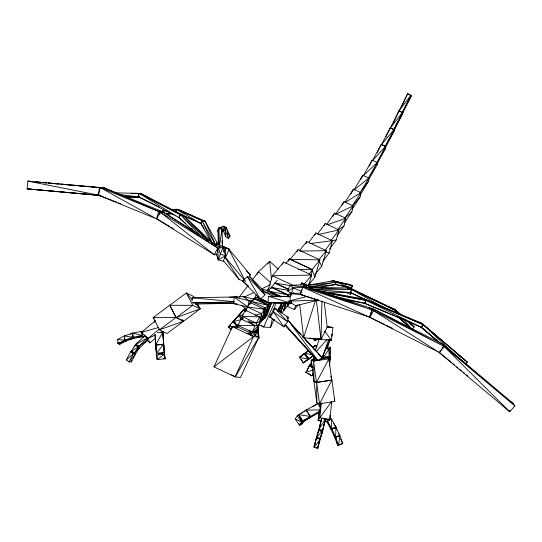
<?xml version="1.0" encoding="UTF-8"?>
<svg xmlns="http://www.w3.org/2000/svg" width="542" height="542" viewBox="0 0 542 542"><rect width="100%" height="100%" fill="white"/><g stroke="black" fill="none" stroke-linecap="round" stroke-linejoin="round"><path stroke-width="0.81" d="M377.185 164.788L377.198 162.559L372.158 160.208L363.181 175.906L377.198 162.559L368.214 178.257L377.185 164.788L368.201 180.479L368.56 178.84M142.356 333.391L142.722 336.643L133.136 337.171L142.255 335.444L141.794 331.379L132.682 333.1L133.61 338.364L142.722 336.643L142.261 333.296M329.976 415.145L329.942 419.325L325.22 419.84M255.438 332.009L257.626 331.365L258.446 326.63L258.385 332.442L257.626 331.365L257.674 327.212M291.698 303.025L268.209 302.748L268.29 296.271L290.146 296.386L290.099 299.624M291.725 302.917L290.058 302.863L290.078 301.244M218.548 244.618L218.799 228.148L222.01 229.171L222.572 246.61M321.955 300.837L320.993 339.692L303.615 337.686L299.733 304.597M322.266 288.168L322.307 286.481M336.514 429.61L335.308 427.442L336.04 427.225L335.586 437.326L334.854 437.543L331.169 429.393L336.04 427.225L339.726 435.382L335.586 437.326L331.9 429.176L334.854 437.543L339.726 435.382L338.52 433.214M160.1 213.595L160.168 212.091L163.318 212.091L220.838 247.965L217.694 247.958L160.168 212.091L156.713 218.853L214.232 254.726L217.376 254.733M217.484 252.47L217.694 247.958L163.318 212.091M286.339 302.49L284.008 310.37L287.734 305.871L287.951 302.646M288.324 297.009L288.432 295.397L290.559 292.829M362.666 176.78L362.794 175.235L368.845 178.061L368.587 181.15L360.064 195.364M191.943 301.122L192.268 297.761L237.213 296.914L229.72 297.287M309.672 366.365L309.834 364.732L311.535 361.846M321.257 421.1L318.14 420.619L319.021 411.663M319.509 406.778L319.827 403.526M321.264 403.106L319.814 417.753L318.14 420.619L321.284 420.274M33.015 181.773L27.927 181.123L98.617 195.167L27.1 188.853L100.338 195.506L27.1 188.853L27.927 181.123L99.437 187.437L98.617 195.167L100.792 195.438M281.691 312.93L283.717 310.708L284.76 302.314M338.892 435.348L339.82 435.626L338.56 445.456L337.632 445.178L334.753 437.299L336.135 436.649M323.222 358.472L323.547 356.128L323.588 357.774M328.737 359.895L329.163 356.765L325.153 356.311M329.394 365.836L330.573 357.239L329.163 356.765L327.592 358.608M347.768 288.439L347.984 286.874L347.998 288.405M350.552 292.687L350.335 294.252L347.124 293.127M351.548 289.469L352.083 285.559L348.872 284.442M219.517 245.587L222.01 229.171M274.984 308.147L288.256 317.436L287.585 321.806L283.832 326.88L269.896 317.124L270.343 314.211M274.211 308.412L273.656 312.057L269.896 317.124L271.434 317.693M252.89 300.336L248.941 300.641L234.361 297.226L247.938 306.989L233.358 303.567L234.361 297.226L243.053 296.562L253.588 299.028M248.067 306.196L248.941 300.641L243.053 296.562M132.241 351.677L130.669 351.697L126.313 359.929L129.037 361.941L131.388 361.921L131.638 360.342M132.77 353.248L133.02 351.67M352.158 209.347L360.071 197.051L360.789 192.627L353.418 189.185L345.058 202.166M318.14 420.619L321.033 403.173M175.859 211.644L176.265 209.246L179.585 209.991L204.978 221.129L201.793 220.404L176.401 209.266L175.791 211.631M245.038 311.819L245.336 310.2L259.598 316.901L260.898 321.243L257.667 327.449L256.359 323.107L259.598 316.901L242.098 316.406L242.972 319.306M318.581 431.479L321.636 418.363L318.581 431.479L321.047 421.283M325.322 419.203L322.266 432.32L325.322 419.203L318.974 429.339L322.659 430.179L324.922 421.344M263.595 318.791L268.175 305.383L251.339 301.345L265.621 307.985L261.041 321.386L263.595 318.791L265.621 307.985L268.175 305.383L253.893 298.744L251.339 301.345L250.804 302.917M280.228 312.632L282.179 302.355M350.654 292.673L350.335 294.252L351.006 292.423M351.291 289.509L352.083 285.559L351.196 287.998L348.621 287.097M344.604 222.545L351.86 211.875L353.079 205.926L344.034 201.692L335.871 213.697M259.171 324.915L263.703 327.016L270.472 327.503L272.375 318.405M274.286 309.299L275.675 302.68M336.961 236.014L344.055 225.858L345.749 218.257L334.61 213.053L326.569 224.571M246.346 310.837L247.26 306.962L250.329 302.605L264.604 309.272L262.05 320.126L258.981 324.482L261.529 313.628L264.604 309.272L247.26 306.962L261.529 313.628L262.05 320.126M249.964 304.157L250.329 302.605L249.767 304.13M316.237 447.496L317.714 448.322L320.187 438.105L320.22 439.23L317.714 448.322L314.055 447.38L316.535 437.17L314.055 447.38L320.22 439.23L317.273 437.584M277.911 311.162L278.69 307.978M377.286 162.702L376.893 164.294L385.708 147.946L385.565 146.326L381.263 144.355L372.449 160.703L385.565 146.326L376.758 162.668L385.708 147.946M329.577 249.096L336.419 239.774L338.885 229.903L325.22 223.521L317.402 234.178M183.277 215.797L200.974 223.561L201.793 220.404L179.585 209.991M322.91 261.291L329.184 252.958L332.382 240.709L315.837 232.979L308.601 242.592M342.463 299.313L364.874 303.364L365.694 300.295L364.59 299.116L313.947 289.963M288.981 260.458L289.414 258.866L312.571 269.686L310.837 276.068M394.115 130.534L402.733 113.319L402.401 112.451L398.946 110.873L390.321 128.088L393.777 129.66L394.115 130.534L394.976 127.397M317.89 446.445L320.187 438.105M402.659 113.244L411.263 95.981L410.924 95.182L407.625 93.678L399.02 110.947L402.32 112.451L402.659 113.244L403.099 111.679M288.723 302.646L287.829 305.749L290.194 302.822M290.505 296.447L291.393 293.344M156.563 218.866L158.698 211.461L163.46 212.085L105.019 188.23L100.256 187.613L98.122 195.018L156.563 218.866L100.256 187.613L158.698 211.461L159.748 214.673M314.949 277.05L319.929 259.869L298.039 249.645L290.16 259.347L312.043 269.57L314.949 277.05L309.164 284.164M267.938 291.027L272.389 275.77L283.588 262.084L311.684 275.058L309.109 283.893M264.882 318.35L270.77 303.879L254.544 298.222L268.832 304.834L262.945 319.313L264.882 318.35L268.832 304.834L270.77 303.879L256.481 297.26L254.544 298.222L253.92 299.746M286.799 306.122L294.394 309.624L295.566 305.613M287.965 296.975L288.432 295.397L271.312 287.49L275.038 282.999L288.439 289.184M287.734 305.871L288.669 302.721M290.526 296.413L291.23 294.055M306.386 243.134L306.84 241.59L326.331 250.695L321.779 266.136L315.004 274.354M317.138 436.391L317.808 434.176M318.262 432.706L318.696 430.091L316.453 437.455L318.859 438.512M322.314 431.168L316.453 437.455L320.071 438.539L322.314 431.168L318.696 430.091L316.691 437.861L320.302 438.939L322.544 431.567L320.281 430.761M324.346 292.111L350.518 292.511L351.433 289.604L349.549 287.985L309.868 287.382M231.576 329.035L232.342 326.63L237.667 327.246M303.615 337.686L315.376 300.735M329.163 361.67L330.573 357.239M314.021 446.262L316.569 438.295L320.22 439.23M280.919 312.26L283.927 302.87M283.717 310.708L286.217 302.883M288.222 296.623L288.723 295.058L271.603 287.158L268.06 291.054L280.715 296.901M369.224 307.985L372.523 308.696L369.651 317.185L300.315 294.469L303.188 285.98L372.523 308.696L371.582 311.609M126.15 340.965L117.987 343.587L117.533 339.522L124.646 340.112L126.15 340.965L119.497 344.441L117.987 343.587L118.515 341.982M245.811 311.155L246.325 309.584M318.784 300.153L300.315 294.469L301.88 289.841M300.844 293.1L291.264 293.581L287.822 291.156L289.807 285.397L303.371 284.713L306.813 287.138L289.807 285.397L293.249 287.822L301.745 291.549M303.622 287.301L293.249 287.822L291.264 293.581L293.601 292.863M318.615 287.578L335.207 284.658L336.026 282.287L333.574 280.702L306.196 285.519M266.725 316.406L271.142 303.798L256.847 297.199L258.229 297.551M278.744 311.745L282.05 302.348M280.607 312.653L284.191 302.477M335.451 284.509L336.352 281.969L351.995 285.512L351.094 288.046L335.451 284.509L344.129 286.169M179.117 217.64L180.201 214.585L142.16 194.192L139.24 193.508L138.156 196.563L179.117 217.64L139.24 193.508L180.201 214.585L183.121 215.269L142.16 194.192M320.071 438.539L322.544 431.567M315.288 350.295L319.502 338.642M323.791 356.44L321.995 358.106L328.737 339.461M327.476 347.334L330.003 340.342M331.413 336.46L332.253 334.129L331.589 335.674M222.958 247.565L218.182 259.842L223.223 261.312L225.506 255.688L222.958 247.565L217.911 246.095M278.839 311.338L282.125 302.802M289.895 296.718L291.047 293.723L294.265 292.91M218.351 244.591L217.898 230.479L218.799 228.148L219.361 245.58M236.827 328.438L237.437 326.867L239.3 325.505M251.068 335.173L251.684 333.601L256.637 329.956L254.489 335.457M307.321 370.701L309.279 365.694L310.281 365.322M300.315 294.469L300.824 293.256M372.523 308.696L369.651 317.185L302.68 287.192L372.015 309.909L303.188 285.98M210.865 241.495L200.791 223.372L201.976 220.587L205.161 221.312L218.053 244.503M321.995 358.106L329.936 339.543M134.477 347.036L135.425 344.861L139.545 347.652L135.27 354.082L131.15 351.291L135.425 344.861L136.543 345.674M270.946 288.656L271.603 287.158M238.033 325.444L255.119 325.695L258.886 324.895L256.048 331.379L252.281 332.178L238.033 325.444L240.872 318.96L243.134 318.486M250.316 330.762L252.281 332.178L255.119 325.695L247.918 320.518M254.469 298.595L256.176 294.74M274.659 302.341L263.703 327.016L261.698 325.62M270.472 327.503L273.893 319.794M278.005 310.539L281.427 302.836M253.216 300.268L253.893 298.744M215.967 245.174L216.604 243.751L218.833 244.645M223.575 251.983L225.479 247.721L229.191 249.212L226.021 256.312M442.76 344.272L514.9 406.005L444.332 346.704L509.676 411.696L514.9 406.005L513.328 403.573L442.76 344.272L444.332 346.704L439.108 352.395L509.676 411.696L510.34 410.219M264.516 318.418L271.142 303.798M213.982 366.893L232.342 326.63L253.52 336.609L258.846 337.226L240.485 377.496L235.16 376.873L213.982 366.893L253.52 336.609L248.473 333.628M231.556 374.746L235.16 376.873L253.52 336.609M393.424 122.926L398.946 110.873M402.117 105.717L407.625 93.678L410.05 95.216M288.371 261.136L289.414 258.866L285.871 263.439M269.896 317.124L273.981 308.412M284.509 325.424L283.832 326.88L273.656 312.057L287.585 321.806L274.902 308.296M287.572 318.886L288.256 317.436L286.65 317.009M385.965 136.869L390.206 127.858L393.98 129.585L394.237 130.764L385.498 147.607M300.729 285.045L301.731 282.931L310.6 286.86M309.468 288.351L310.139 286.948L312.355 287.931M296.969 251.881L298.039 249.645M377.286 152.593L381.263 144.355M321.237 287.87L321.962 286.379M314.733 235.221L315.837 232.979M312.571 360.457L313.662 358.242L316.399 359.692M305.715 243.853L306.84 241.59L299.55 250.438M282.457 264.34L283.588 262.084M369.163 166.184L372.158 160.208M364.637 303.303L366.094 300.424L364.834 299.177L421.595 323.228L422.855 324.475L421.398 327.354L364.637 303.303L390.43 313.906M324.109 225.716L325.22 223.521M217.694 247.958L214.232 254.726L160.168 212.091M360.491 179.741L362.794 175.235L353.845 190.161L368.845 178.061L359.895 192.986L368.587 181.15M332.72 216.719L334.61 213.053M313.561 374.122L312.856 375.484L311.853 375.857L305.756 372.51L309.279 365.694L312.666 367.551M308.669 373.526L311.853 375.857L312.91 373.811M394.237 130.764L385.247 146.428L381.466 144.7L390.206 127.858M385.247 146.428L393.98 129.585L381.466 144.7M245.336 310.2L242.098 316.406L256.359 323.107L260.898 321.243M321.901 403.113L319.556 403.736L331.9 380.098L316.65 382.428L313.913 381.405L316.819 402.72L319.556 403.736L334.807 401.412L331.9 380.098M350.755 194.246L353.418 189.185M342.063 205.418L344.034 201.692M133.149 352.347L133.4 353.702L129.037 361.941L135.751 353.682L133.4 353.702L130.669 351.697M131.388 361.921L135.751 353.682M411.263 95.981L402.32 112.451L410.924 95.182L399.02 110.947M161.252 332.476L162.769 332.043L163.874 345.667L163.589 344.245L155.71 344.976L162.769 332.043L157.255 332.558M194.768 232.328L178.962 217.518L180.472 214.767L183.277 215.391L214.293 244.442M217.823 230.181L219.117 227.823L223.548 226.183L226.522 227.836L225.228 230.194L222.274 231.285M402.733 113.319L393.777 129.66L402.401 112.451L390.321 128.088M314.651 359.556L313.296 358.811L314.441 356.738M321.67 358.025L322.436 356.643M322.314 358.425L323.079 357.043L322.151 358.323M439.657 352.734L443.471 346.101L442.218 343.94L372.368 308.547L369.807 317.334L439.657 352.734L373.628 310.708L372.368 308.547L443.471 346.101L373.628 310.708L369.807 317.334L385.05 324.719M256.854 274.57L258.52 271.711L269.659 261.312L278.236 269.103M328.161 420.897L331.44 418.959L335.898 426.947L331.765 428.898L327.307 420.904L331.311 429.671L331.765 428.898L331.44 418.959L327.307 420.904L326.853 421.676L331.311 429.671L332.693 429.02M335.451 427.719L335.898 426.947L333.669 423.668M312.388 360.403L313.662 358.242M235.16 376.873L258.846 337.226L254.306 335.085M306.25 356.169L304.482 353.716L308.635 350.518M307.138 357.395L308.459 359.238L313.249 355.606M299.164 423.803L299.489 425.287L301.501 422.035L304.076 420.904L302.07 424.162L299.489 425.287L295.275 418.973L297.287 415.721L299.218 414.874M311.853 375.857L313.086 373.892M369.779 301.765L350.105 292.423L351.846 289.699L349.969 288.08L394.617 309.286L396.5 310.905L395.626 312.267L396.71 311.047L400.45 314.448M352.429 205.614L360.789 192.627L345.322 202.41M326.792 347.876L328.886 349.034L329.157 357.842L330.342 347.341L330.613 356.148L329.157 357.842L323.506 357.225L330.342 347.341L327.117 346.988M133.468 352.896L132.268 352.104L134.152 353.269L138.427 346.839L137.173 346.06M344.922 217.931L353.079 205.926L335.417 214.368M337.707 229.774L345.749 218.257L327.666 224.686M225.011 230.079L228.528 238.351L226.529 227.938L230.045 236.21L228.528 238.351L225.763 236.712L225.011 230.079L226.529 227.938L223.765 226.299M248.446 277.579L250.377 274.943L228.616 248.812L224.632 247.592M331.06 240.56L338.885 229.903L318.54 234.476M252.193 335.918L256.637 329.956M325.146 250.323L332.382 240.709L310.112 243.554M241.515 318.886L238.209 315.864L245.241 308.059L246.339 309.062M239.103 297.321L247.789 285.864M252.389 279.801L258.52 271.711L270.77 282.849M267.619 264.008L269.659 261.312L271.562 279.767M266.881 290.702L268.927 288.005M154.423 322.226L155.432 320.905M309.021 274.259L312.571 269.686L298.208 269.516M288.337 289.299L274.943 283.114L277.308 280.187M254.537 336.006L258.338 331.677L259.184 338.14L258.52 338.587L257.674 332.131L255.451 332.199M312.043 269.57L319.929 259.869L290.16 259.347M163.867 345.552L164.185 352.551L156.306 353.282L155.717 345.085L163.596 344.353L164.456 353.757L163.596 344.353L156.306 353.282L156.577 354.488L156.462 352.849M304.218 284.184L311.684 275.058L272.389 275.77L292.89 285.234M294.394 309.624L298.127 305.065M119.497 344.441L120.527 343.181M143.237 337.68L144.761 335.823L146.442 337.117M318.52 260.18L326.331 250.695L299.855 251.061M231.055 329.502L228.284 326.995L230.404 324.8M231.434 323.574L233.555 321.379L235.77 323.384M239.957 314.299L245.241 308.059L246.237 310.153M233.419 321.535L239.225 315.078L233.114 321.575L237.545 325.573L238.907 324.367M439.338 342.652L421.29 327.3L423.424 324.827L421.703 323.289L467.265 362.11L465.659 363.967M352.53 205.675L360.071 197.051M399.535 318.032L412.008 329.387L414.176 326.941L407.936 321.264M228.859 326.65L230.425 324.888M232.511 322.551L233.555 321.379M235.851 327.49L237.985 325.383L235.905 327.72M316.088 351.717L327.104 339.428M234.598 322.693L237.545 325.573L238.602 324.401M252.281 332.178L258.886 324.895M287.206 296.731L288.723 295.058L268.06 291.054M235.878 327.632L237.985 325.383M237.545 325.573L238.656 324.394M134.152 353.269L139.545 347.652M299.489 425.287L304.076 420.904M144.761 335.823L136.069 344.014L136.089 345.566M136.794 346.297L138.874 346.169L147.566 337.978L147.593 340.308L138.901 348.499L138.874 346.169L136.069 344.014L147.566 337.978M268.209 302.748L290.058 302.863L291.291 301.725M319.556 360.308L322.266 357.795L288.31 320.505L287.572 320.281M242.606 280.952L247.328 276.61L265.072 294.78L260.356 299.123L242.606 280.952L248.805 286.352M345.085 218.033L351.86 211.875M126.313 359.929L133.4 353.702M312.612 347.686L315.126 345.505L315.911 345.329L316.799 346.541M305.492 353.994L308.181 359.122L299.279 357.395L304.204 353.601L308.181 359.122L309.089 358.784L303.256 362.916L299.279 357.395L304.204 353.601M155.317 320.769L141.543 332.321L143.291 336.765M145.683 337.605L148.081 338.452L159.348 328.994M146.855 340.105L149.829 342.89L155.459 338.167M162.349 332.388L163.596 331.338M312.544 347.524L315.126 345.505L316.914 347.944M312.687 347.842L314.617 346.331M300.187 357.056L301.413 356.108M302.646 355.159L305.105 353.262M301.338 359.251L303.256 362.916L308.181 359.122M304.482 353.716L305.688 352.808L304.482 353.716L308.805 358.668L313.54 355.735L308.459 359.238M306.894 351.907L308.093 350.999M182.498 319.882L183.602 321.149L176.164 317.632L169.741 305.295L186.333 292.985L193.772 296.494L194.531 297.951M197.552 303.757L200.194 308.838L166.997 333.526L159.443 329.8L153.162 317.524L169.754 305.221L176.035 317.49L183.589 321.223L159.443 329.8L176.035 317.49L153.162 317.524L154.274 318.804M301.704 413.383L302.951 412.462M304.204 411.534L306.074 410.152L310.288 416.466L310.309 417.55L302.802 422.015L302.782 420.924L298.567 414.61L306.074 410.152M157.065 357.198L157.166 359.563L165.039 358.831L164.267 351.968L164.368 354.339L157.166 359.563L156.428 353.492M303.256 362.916L309.089 358.784M313.134 338.33L314.468 340.572L317.91 339.014M307.023 351.961L308.29 351.087M273.29 320.281L274.435 319.495M138.874 346.169L147.593 340.308M337.917 229.991L344.055 225.858M312.87 406.757L317.687 403.587L320.491 407.794M287.822 291.156L293.249 287.822M131.15 351.291L138.427 346.839M299.631 417.001L302.782 420.924L310.288 416.466L298.567 414.61L298.588 415.7M331.311 429.671L335.898 426.947M216.095 253.195L218.182 259.842L225.506 255.688L220.458 254.218L218.609 248.311M320.275 411.92L310.207 417.611L310.39 416.405L306.176 410.091L317.687 403.587M319.739 411.121L310.39 416.405L320.207 411.812M130.31 334.326L132.39 333.181L132.844 337.246L133.901 338.289L125.927 341.06L124.87 340.017L124.416 335.952L132.39 333.181M117.533 339.522L124.186 336.047L124.646 340.112L117.987 343.587M290.952 302.863L295.83 305.742L297.321 304.97M314.401 340.43L316.311 339.468M314.468 340.572L317.829 338.926M158.454 327.517L141.543 332.321L148.081 338.452L155.418 334.976M160.554 332.551L162.756 331.508M244.09 297.131L253.893 292.504M261.434 288.947L270.485 284.672M339.82 435.626L335.688 437.577L334.753 437.299L339.82 435.626L342.7 443.505L338.56 445.456L335.688 437.577L337.632 445.178M302.782 420.924L310.309 417.55M332.564 428.769L336.04 427.225M267.281 305.444L268.832 304.834M257.768 326.257L258.405 326.006M219.117 227.823L222.084 229.469L226.522 227.836L219.117 227.823L219.673 229.158M200.194 308.838L176.164 317.632L192.756 305.329L200.194 308.838L195.201 303.134M305.756 372.51L313.154 369.84M263.263 308.832L265.621 307.985M140.222 331.907L141.794 331.379M338.357 444.935L342.7 443.505L340.62 439.061M312.138 363.994L309.834 364.732L312.565 366.189M319.943 431.046L322.659 430.179M223.162 248.439L225.479 247.721L225.702 257.023M307.721 287.694L310.139 286.948L311 288.31M318.628 339.109L316.182 339.793L319.109 338.94M338.994 435.599L339.726 435.382M161.313 344.888L163.589 344.245L163.054 333.465M316.182 339.793L318.52 339.129M311.122 360.064L313.581 361.128L326.42 357.754L328.886 358.818L331.792 380.132L316.487 382.442L314.028 381.378L311.122 360.064L316.758 359.217M161.313 344.936L163.596 344.353M158.101 354.102L164.185 352.551M288.168 301.216L307.443 296.338M295.83 305.742L318.317 300.051L289.008 301.183M309.38 286.813L311 286.406M330.349 281.515L333.574 280.702M332.036 240.865L336.419 239.774M255.119 315.227L261.529 313.628M240.987 319.678L233.114 321.575L238.914 315.112L242.24 318.113M313.296 358.811L315.579 358.269M243.053 314.753L238.209 315.864L243.493 309.624L245.147 311.128M172.173 210.086L176.265 209.246L171.387 209.761M133.901 338.289L124.87 340.017L132.844 337.246L124.416 335.952M309.475 286.962L336.026 282.287L306.196 285.573M320.783 358.608L326.42 357.754M313.581 361.128L328.886 358.818L316.487 382.442L313.581 361.128L314.028 381.378M237.416 325.735L228.284 326.995L232.979 321.731L237.416 325.735L234.103 322.002M164.043 211.062L162.451 210.702L165.703 210.357M165.161 213.555L170.852 212.952M166.719 214.449L172.403 213.846M255.153 331.602L257.626 331.365M255.201 332.368L257.674 332.131M309.475 287.097L335.207 284.658M163.447 358.506L165.039 358.831L164.368 354.339L156.496 355.071L156.875 356.487M140.398 194.266L142.079 194.165L138.779 193.386L115.974 192.857M347.862 288.073L349.549 287.985M165.96 213.724L172.431 213.44M32.188 189.497L35.555 189.429M102.004 188.135L104.525 188.088L60.758 184.138M192.613 302.788L234.225 302.002M195.093 304.048L234.212 303.31M306.176 410.091L320.241 409.921M290.146 296.386L275.81 296.488L290.099 296.569M169.741 305.295L192.756 305.329L186.333 292.985L191.875 299.326M131.164 193.358L138.779 193.386L138.237 196.59L123.881 196.258M276.562 302.978L291.691 303.059M192.613 302.815L234.212 303.174M310.912 288.988L351.433 289.604L309.834 287.47M140.385 194.124L142.079 194.165M124.64 196.976L139.843 197.329L124.674 196.699M246.671 333.472L251.684 333.601L248.954 330.552M345.667 284.191L348.973 284.387L351.995 285.512L333.33 280.851L351.094 288.046L349.583 287.49M262.335 289.611L265.343 289.828L280.458 296.813M327.083 327.002L332.89 327.463L331.447 340.274L320.674 339.414M313.655 338.486L315.315 338.621M40.582 182.417L35.535 181.983L39.742 182.363M59.078 183.995L48.15 183.06L52.364 183.481M312.592 289.252L350.518 292.511M54.044 183.63L58.251 184.002M60.779 184.219L64.146 184.517M66.666 184.741L70.873 185.113M72.553 185.262L76.761 185.635M78.448 185.784L82.655 186.157M85.175 186.373L89.383 186.746M91.063 186.895L95.27 187.268M96.957 187.417L104.525 188.088M291.047 293.723L302.49 294.773M234.212 301.718L192.268 297.761L192.762 299.34M327.199 326.914L332.89 327.463L327.321 326.826M119.918 194.625L139.883 196.983M325.654 348.682L328.886 349.034M308.256 284.015L313.222 284.584M329.062 340.003L331.447 340.274L324.672 331.115M312.693 338.52L319.848 339.346M233.358 303.567L237.518 304.062M99.708 195.222L98.122 195.018L116.848 202.268M357.124 298.154L358.784 298.371M360.444 298.581L364.59 299.116M162.451 210.702L167.431 211.353M274.943 283.114L289.99 285.431M324.373 421.581L327.49 422.069M271.312 287.49L288.825 290.356M320.864 292.192L365.694 300.295L313.859 290.099M249.069 321.779L256.359 323.107M158.786 353.194L164.368 354.339M312.233 354.8L304.828 353.147L308.805 358.668M333.33 280.851L348.973 284.387M343.96 286L346.426 286.555M323.107 418.702L324.583 419.041M222.084 229.469L225.228 230.194M139.612 196.909L138.156 196.563L159.341 207.071M331.298 295.492L364.874 303.364M99.382 195.689L101.855 196.272M132.682 333.1L142.255 335.444M311.25 366.771L312.829 367.185M325.613 251.989L329.184 252.958M159.423 210.987L163.46 212.085M268.29 296.271L290.058 302.863M201.8 220.16L204.978 221.129M223.243 260.458L239.164 279.577L243.155 280.803M261.691 290.451L279.591 296.82M413.729 320.369L421.595 323.228M118.407 202.871L120.751 203.778M439.867 343.018L442.218 343.94M388.329 306.779L394.617 309.286M391.995 314.543L394.339 315.512M395.904 316.155L398.248 317.117M399.813 317.761L402.157 318.723M403.722 319.367L406.066 320.329M184.077 215.946L194.117 220.113M177.769 212.979L183.121 215.269M105.019 188.23L158.698 211.461M218.826 244.713L216.604 243.751L225.479 247.721M222.525 246.319L229.191 249.212L222.532 246.231M364.834 299.177L422.855 324.475L366.094 300.424L421.398 327.354L420.558 326.528M256.847 297.199L265.804 301.169M310.722 287.043L301.731 282.931L310.139 286.948M350.105 292.423L363.086 298.364M268.453 290.654L281.847 296.847M261.596 290.736L274.448 296.67M263.493 299.983L265.749 301.027M240.872 318.96L255.119 325.695M237.437 326.867L251.684 333.601M386.575 325.457L392.672 328.411M349.969 288.08L396.5 310.905L351.846 289.699L383.844 307.544M295.275 418.973L301.501 422.035L300.356 416.825M176.401 209.266L200.974 223.561M156.713 218.853L169.714 226.542M171.157 227.396L173.325 228.677M410.26 323.933L414.176 326.941L409.183 322.422M510.571 401.622L513.328 403.573M310.918 365.789L312.192 366.717M248.941 300.641L251.502 302.538M423.566 328.784L424.894 329.793M458.214 355.024L465.544 360.572M439.108 352.395L451.479 362.591M452.78 363.662L454.731 365.274M456.682 366.88L457.983 367.957M459.941 369.563L461.242 370.64M463.193 372.246L464.494 373.323M466.445 374.928L467.746 376.006M421.29 327.3L438.519 341.921M420.213 326.304L438.905 342.205M421.703 323.289L467.265 362.11L423.424 324.827L457.272 357.09M394.827 309.428L400.443 314.509L394.827 309.428L399.346 314.204M314.848 338.222L316.731 339.848M178.962 217.518L185.933 223.69M191.008 228.182L192.275 229.307M409.176 322.483L412.293 325.322M241.447 305.146L246.956 310.153M207.843 240.397L180.472 214.767L199.375 234.761M246.19 270.756L250.377 274.943M183.277 215.391L208.087 240.126M249.3 275.993L264.089 291.135M291.555 324.59L300.654 334.428M302.361 336.27L322.266 357.795L318.703 354.461M293.229 326.494L295.498 328.98M296.63 330.227L299.455 333.33M302.287 336.44L303.418 337.686M305.681 340.166L310.776 345.762M313.608 348.872L314.739 350.112M285.078 324.651L317.341 360.071M284.909 325.044L317.172 360.471L285.078 324.658M229.964 327.89L231.068 329.136M182.485 319.943L183.589 321.223M249.13 276.142L265.072 294.78M403.566 319.265L412.008 329.387M224.842 256.678L245.546 281.535L228.616 248.812M288.31 320.505L317.47 359.956M216.482 242.572L217.877 244.625M299.523 417.103L301.86 420.612M297.287 415.721L301.501 422.035M200.791 223.372L204.063 228.311M508.891 410.484L509.676 411.696M224.686 256.827L239.164 279.577M228.25 233.378L230.045 236.21M247.328 276.61L260.356 299.123M315.911 345.329L316.718 346.738M215.682 245.235L201.976 220.587L212.457 243.412M318.879 260.837L321.779 266.136M99.437 187.437L100.148 188.833M205.161 221.312L215.743 245.187M223.209 230.696L225.763 236.712M148.081 338.452L149.829 342.89M334.204 399.02L334.807 401.412M330.83 376.134L331.792 380.132M217.898 230.479L218.216 232.084M320.051 437.408L320.302 438.939M156.502 353.452L156.95 356.446M319.556 403.736L316.65 382.428L316.819 402.72M322.422 286.461L322.619 288.114M324.272 302.179L327.185 327.002L320.993 339.692L316.338 299.977M164.267 351.968L165.039 358.831M221.969 240.729L222.288 244.083M155.717 345.085L156.577 354.488M155.087 335.18L155.805 343.994L155.452 338.269M155.994 346.291L156.347 351.209M162.769 332.043L163.589 344.245M155.005 334.407L155.71 344.976M323.405 354.021L323.506 357.225M317.68 447.197L317.714 448.322M258.338 331.677L258.52 338.587M217.972 249.327L218.182 259.842M331.718 401.419L329.942 419.325L319.814 417.753L331.718 401.419M311.169 338.289L309.509 338.154L311.101 338.337M46.47 182.918L42.262 182.559L46.476 182.959M410.131 327.768L399.522 318.113L410.131 327.768"/></g></svg>
